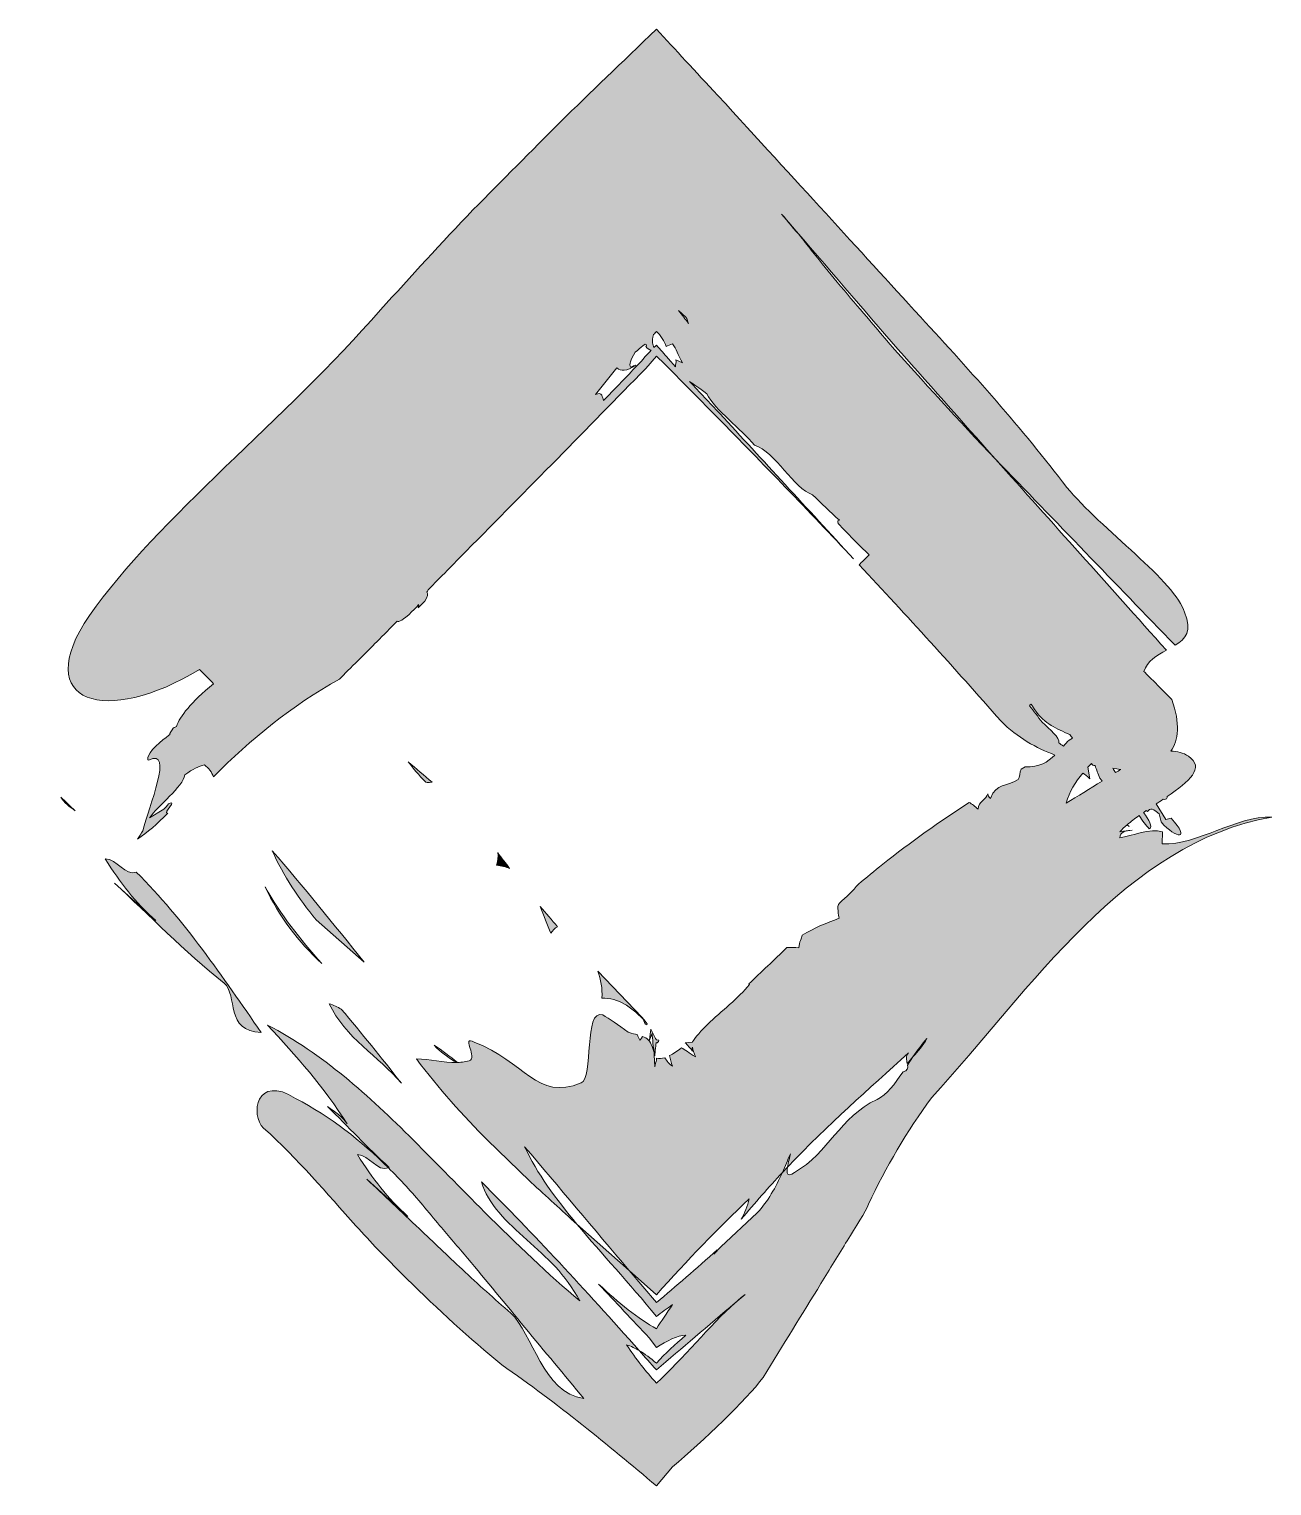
# Model space of a CAD drawing. Header units: inches. Extents: x 50 to 1028, y -930 to -150.
# Drawn here: x 49.6 to 188.7, y -340.2 to -177.2 of the extents above; entities that cross this region are included whole.
import ezdxf

# ---------------------------------------------------------------- set-up
doc = ezdxf.new("R2010")
doc.units = ezdxf.units.IN
doc.header["$MEASUREMENT"] = 0
doc.layers.add('Layer 1', color=7, linetype='Continuous')

# ---------------------------------------------------------------- blocks, each defined once
blk = doc.blocks.new('block 5')
at = {"layer": 'Layer 1', "true_color": 0xfccf0c}
h = blk.add_hatch(color=40, dxfattribs=at)
h.dxf.hatch_style = 2
edge = h.paths.add_edge_path()
edge.add_spline(control_points=[(109.04, -187.56), (105.78, -190.85), (102.58, -194.07), (99.27, -197.4), (95.75, -201.07), (92.34, -204.83), (88.92, -208.59), (78.24, -220.87), (64.12, -231.79), (56.32, -242.78), (49.57, -252.73), (58.29, -255.19), (68.64, -248.83), (69.04, -249.23), (69.84, -250.03), (70.23, -250.43), (67.66, -252.55), (66.46, -254.07), (66.08, -255.21), (65.97, -255.25), (65.85, -255.3), (65.7, -255.4), (65.57, -255.63), (65.26, -256.05), (65.31, -256.11), (65.13, -256.29), (63.21, -257.68), (62.93, -258.49), (62.81, -258.81), (62.82, -258.96), (62.96, -258.99), (65.83, -257.54), (62.97, -264.21), (62.29, -266.88), (62.08, -267.22), (61.91, -267.51), (61.72, -267.84), (62.8, -267.06), (63.91, -266.14), (65.1, -264.92), (64.46, -265.02), (66.35, -263.24), (65.16, -263.89), (65.04, -264.04), (64.79, -264.35), (64.67, -264.49), (64.67, -264.49), (63.06, -265.46), (63.06, -265.46), (63.94, -264.15), (66.83, -261.9), (67.01, -260.64), (67.92, -259.93), (68.57, -259.69), (69.2, -259.5), (69.66, -259.89), (70.04, -260.32), (70.21, -260.84), (74.38, -256.67), (78.95, -252.89), (84.33, -249.91), (85.37, -248.87), (87.46, -246.78), (88.5, -245.74), (89.27, -244.96), (90.02, -244.2), (90.79, -243.42), (90.99, -243.54), (91.39, -243.4), (92.44, -242.35), (92.7, -242.13), (92.96, -241.86), (93.19, -241.58), (93.2, -241.69), (93.19, -241.8), (93.14, -241.94), (93.14, -241.94), (93.88, -241.2), (93.88, -241.2), (94.15, -240.7), (94.3, -240.28), (94.12, -240.2), (94.17, -240.1), (94.21, -240.01), (94.25, -239.92), (95.66, -238.49), (97.08, -237.05), (98.49, -235.62), (98.49, -235.62), (98.5, -235.61), (98.51, -235.61), (98.51, -235.6), (98.52, -235.6), (98.52, -235.59), (101.93, -232.13), (105.33, -228.69), (108.72, -225.26), (112.03, -221.87), (115.33, -218.5), (118.62, -215.14), (118.62, -215.14), (119.81, -213.78), (119.81, -213.78), (119.81, -213.78), (120.72, -214.64), (120.72, -214.64), (120.72, -214.64), (126.61, -220.59), (126.61, -220.59), (131.74, -225.8), (136.84, -231.08), (141.9, -236.47), (136.65, -230.76), (131.68, -225.37), (126.91, -220.19), (125.77, -218.98), (124.65, -217.79), (123.53, -216.61), (124.1, -216.96), (124.47, -217.25), (125.45, -217.99), (126.42, -219.83), (129.27, -221.91), (130.81, -223.72), (133.13, -224.49), (135.18, -228.61), (137.3, -229.28), (138.29, -230.24), (139.29, -231.19), (140.3, -232.14), (140.15, -232.12), (140.08, -232.21), (140.18, -232.48), (141.25, -233.68), (142.42, -234.85), (143.62, -236.01), (143.24, -236.39), (142.79, -236.84), (142.51, -237.12), (147.84, -242.81), (153.14, -248.62), (158.4, -254.63), (160.24, -256.47), (162.35, -257.63), (164.44, -258.41), (163.64, -259.2), (162.71, -259.8), (161.1, -259.72), (161.1, -259.72), (160.64, -260), (160.64, -260), (160.48, -260.34), (160.56, -260.89), (160.32, -261.16), (158.94, -262.02), (157.93, -261.48), (157.21, -263.26), (157.03, -263.11), (156.95, -262.93), (156.92, -262.76), (156.76, -263.36), (155.85, -263.63), (155.83, -264.46), (155.49, -264.17), (155.15, -263.88), (154.82, -263.71), (151.52, -265.88), (148.29, -268.17), (145.15, -270.63), (144.22, -271.39), (143.32, -272.13), (142.44, -272.85), (141.79, -273.6), (141.1, -274.33), (140.3, -274.99), (139.95, -275.38), (140.26, -276.34), (140.26, -276.68), (138.88, -277.21), (137.51, -277.73), (136.13, -278.59), (136.13, -278.93), (135.78, -279.31), (135.76, -279.99), (135.3, -279.94), (134.85, -279.93), (134.43, -279.97), (132.98, -281.35), (131.56, -282.7), (130.15, -284.04), (130.15, -284.04), (130.23, -284.11), (130.23, -284.11), (129, -285.62), (127.1, -287.06), (125.54, -288.57), (124.95, -289.14), (124.05, -290.1), (123.86, -290.53), (123.86, -290.53), (123.86, -290.54), (123.85, -290.54), (123.85, -290.54), (123.85, -290.54), (123.85, -290.54), (123.85, -290.54), (123.05, -290.61), (123.05, -290.61), (123.28, -290.88), (123.58, -291.22), (123.87, -291.56), (123.76, -291.3), (123.8, -291.2), (123.86, -291.12), (123.91, -291.42), (124, -291.77), (124.18, -292.21), (123.49, -291.73), (122.99, -291.39), (122.62, -291.2), (122.17, -291.54), (121.72, -291.84), (121.29, -292.06), (121.35, -292.44), (121.5, -292.88), (121.6, -293.23), (121.29, -293.03), (120.98, -292.65), (120.74, -292.29), (120.41, -292.4), (120.11, -292.43), (119.84, -292.36), (119.84, -292.36), (119.81, -292.56), (119.81, -292.56), (119.76, -292.76), (119.7, -293.01), (119.63, -293.32), (119.6, -292.65), (119.57, -292.13), (119.55, -291.71), (119.55, -291.71), (119.32, -291.02), (119.32, -291.02), (119.13, -290.41), (118.79, -290.11), (118.27, -289.9), (118.1, -290.18), (117.95, -290.42), (117.97, -290.31), (117.85, -290.14), (117.74, -289.96), (117.69, -289.72), (117.37, -289.61), (117.14, -289.64), (116.64, -289.43), (115.53, -288.61), (114.55, -287.94), (113.8, -287.5), (111.64, -286.73), (112.8, -294.62), (111.38, -295.11), (106.42, -297.18), (105.05, -292.68), (99.41, -290.55), (97.97, -289.83), (99.6, -291.91), (99.01, -292.57), (98.53, -292.73), (98.04, -292.8), (97.54, -292.82), (96.69, -292.15), (95.82, -291.5), (94.92, -290.87), (94.92, -290.87), (95.23, -291.22), (95.23, -291.22), (95.94, -291.84), (96.66, -292.41), (97.45, -292.82), (95.97, -292.86), (94.43, -292.46), (92.94, -292.42), (95.4, -295.71), (98.13, -298.74), (101, -301.63), (102.6, -303.17), (104.19, -304.7), (105.8, -306.26), (107.5, -307.81), (109.2, -309.37), (110.92, -310.94), (108.58, -308.13), (106.42, -305.21), (105.06, -302.25), (108.84, -306.72), (112.8, -311.41), (116.76, -316.11), (116.76, -316.11), (119.81, -318.82), (119.81, -318.82), (123.32, -314.95), (126.68, -311.38), (130.19, -308.09), (130.02, -308.91), (129.72, -309.67), (129.32, -310.38), (130.85, -308.52), (132.38, -306.8), (133.93, -305.14), (134.21, -304.47), (134.51, -303.76), (134.81, -303.04), (134.78, -303.37), (134.58, -304.01), (134.48, -304.56), (139.13, -299.66), (143.54, -295.87), (148.04, -291.76), (147.71, -292.12), (147.83, -292.56), (147.9, -292.95), (148.12, -292.69), (148.33, -292.45), (148.53, -292.21), (149.03, -291.48), (149.55, -290.76), (150.11, -290.14), (149.71, -290.94), (149.11, -291.56), (148.53, -292.21), (148.53, -292.21), (147.93, -293.11), (147.93, -293.11), (147.99, -293.46), (147.95, -293.75), (147.43, -293.86), (146.51, -295.23), (145.6, -296.45), (144.52, -296.96), (140.29, -298.97), (139.17, -302.87), (135.26, -305.15), (134.42, -305.71), (134.37, -305.21), (134.48, -304.56), (134.48, -304.56), (133.93, -305.14), (133.93, -305.14), (133.2, -306.76), (132.27, -308.4), (131.1, -309.67), (131.1, -309.67), (127.02, -313.44), (127.02, -313.44), (127.02, -313.44), (126.26, -314.27), (126.26, -314.27), (126.26, -314.27), (126.63, -313.79), (126.63, -313.79), (124.28, -315.9), (121.99, -317.87), (119.81, -319.69), (119.81, -319.69), (116.76, -316.11), (116.76, -316.11), (116.76, -316.11), (110.92, -310.94), (110.92, -310.94), (113.73, -314.3), (116.75, -317.47), (119.81, -321.25), (120.39, -320.82), (120.98, -320.39), (121.61, -319.93), (120.97, -320.88), (120.37, -321.78), (119.81, -322.63), (117.81, -321.49), (115.57, -319.75), (113.34, -317.63), (115.24, -319.65), (117.12, -321.64), (119, -323.64), (119, -323.64), (119.81, -324.74), (119.81, -324.74), (120.99, -323.99), (122.15, -323.35), (123.1, -323.36), (121.88, -324.37), (120.81, -325.36), (119.81, -326.49), (119.15, -325.91), (118.53, -325.45), (117.9, -325.08), (118.53, -325.79), (119.15, -326.5), (119.81, -327.23), (122.65, -324.81), (125.61, -322.3), (128.64, -319.71), (129, -319.41), (129.36, -319.11), (129.75, -318.78), (129.75, -318.78), (128.64, -319.71), (128.64, -319.71), (125.74, -322.3), (122.8, -326.01), (119.81, -328.7), (118.66, -327.43), (117.53, -326.03), (116.48, -324.42), (116.97, -324.59), (117.43, -324.81), (117.9, -325.08), (111.74, -318.15), (106.08, -312.03), (100.22, -306.2), (100.92, -308.66), (103.12, -310.73), (105.29, -312.67), (107.5, -314.65), (109.65, -316.5), (111.23, -319.52), (107.74, -316.57), (104.13, -313.11), (100.56, -309.57), (97.92, -306.9), (95.25, -304.2), (92.58, -301.5), (87.61, -296.54), (82.43, -291.83), (76.27, -288.63), (79.44, -292.1), (82.6, -295.57), (85.19, -299.71), (84.7, -298.93), (83.81, -298.35), (82.98, -297.76), (85.32, -300.03), (87.38, -302.29), (89.89, -304.57), (89.89, -304.57), (89.8, -304.61), (89.8, -304.61), (91.15, -305.94), (92.43, -307.35), (93.66, -308.8), (94.27, -309.54), (94.89, -310.3), (95.54, -311.08), (96.56, -312.27), (97.6, -313.49), (98.67, -314.73), (102.83, -319.76), (107.31, -325.17), (111.67, -330.44), (107.13, -329.86), (105.93, -323.15), (103.51, -320.87), (101.68, -319.3), (99.86, -317.65), (98.05, -315.97), (96.42, -314.43), (94.83, -312.93), (93.27, -311.44), (91.24, -309.53), (89.28, -307.67), (87.38, -305.87), (87.38, -305.87), (91.98, -310.06), (91.98, -310.06), (89.68, -307.96), (88.05, -305.89), (86.33, -303.13), (87.65, -303.16), (88.59, -305.12), (89.8, -304.61), (86.74, -301.58), (83.35, -298.91), (79.41, -296.85), (74.99, -294.03), (74.29, -298.76), (75.83, -300.16), (79.69, -303.66), (82.9, -307.48), (86.17, -311.12), (87, -312.02), (87.83, -312.92), (88.64, -313.81), (88.64, -313.81), (91.87, -317.05), (91.87, -317.05), (95.34, -320.44), (98.89, -323.72), (102.49, -326.68), (108.79, -331.01), (114.37, -335.63), (119.81, -340.21), (119.81, -340.21), (121.63, -338.1), (121.63, -338.1), (125.02, -335.15), (129.93, -330.62), (131.75, -328.07), (133.96, -324.49), (136.14, -320.97), (138.23, -317.58), (139.24, -315.94), (140.22, -314.34), (141.18, -312.77), (142.09, -311.27), (143.27, -309.52), (143.56, -308.69), (145.52, -304.55), (147.83, -300.54), (150.63, -296.79), (161.79, -284.5), (172.37, -268.25), (188.73, -265.35), (184.66, -265.23), (180.51, -268.49), (176.44, -268.37), (176.44, -268.37), (176.47, -267.02), (176.47, -267.02), (175.12, -266.53), (173.07, -267.49), (171.7, -267.67), (171.72, -267), (172.4, -266.91), (173.08, -266.81), (172.4, -266.91), (172.4, -266.91), (171.72, -267), (171.95, -266.74), (172.22, -266.49), (172.52, -266.23), (172.59, -266.28), (172.67, -266.34), (172.75, -266.42), (172.75, -266.42), (172.54, -266.21), (172.54, -266.21), (172.94, -265.87), (173.39, -265.53), (173.86, -265.19), (174.25, -265.72), (174.63, -266.35), (175.01, -266.66), (175.44, -266.43), (174.98, -265.69), (174.34, -264.85), (174.45, -264.78), (174.56, -264.7), (174.67, -264.62), (174.67, -264.62), (174.79, -264.73), (174.79, -264.73), (174.98, -264.57), (175.16, -264.1), (176.11, -265.01), (176.11, -265.01), (176.32, -265.9), (176.32, -265.9), (178.04, -267.86), (179.74, -267.94), (177.44, -265.49), (177.44, -265.49), (176.87, -265.64), (176.87, -265.64), (176.87, -265.64), (175.78, -263.88), (175.78, -263.88), (176.04, -263.71), (176.3, -263.53), (176.56, -263.36), (176.67, -263.39), (176.77, -263.39), (176.83, -263.34), (176.98, -263.32), (177.03, -263.22), (177.01, -263.06), (179.46, -261.38), (181.29, -259.82), (179.39, -258.55), (178.8, -258.15), (178.13, -257.98), (177.41, -257.98), (178.28, -256.76), (178.48, -254.9), (177.53, -252.19), (176.48, -251.15), (174.4, -249.06), (174.4, -249.06), (174.77, -247.86), (175.86, -247.25), (176.92, -246.68), (170.32, -239.31), (164.13, -232.39), (157.79, -225.31), (153.68, -220.97), (149.64, -216.62), (145.76, -212.19), (143.98, -210.1), (142.11, -207.91), (140.06, -205.5), (139.18, -204.42), (138.27, -203.29), (137.31, -202.11), (136.87, -201.55), (136.43, -200.98), (135.97, -200.4), (135.27, -199.57), (134.56, -198.73), (133.83, -197.87), (138.23, -202.99), (142.25, -207.66), (146.09, -212.12), (150.13, -216.68), (153.98, -221.01), (157.79, -225.31), (164.55, -232.31), (171.12, -239.11), (177.9, -246.13), (179.08, -245.42), (179.87, -244.51), (178.95, -242.43), (178.06, -239.15), (169.55, -233.04), (165.77, -228.46), (160.83, -221.92), (155.13, -215.62), (149.38, -209.37), (142.29, -201.62), (135.74, -194.48), (126.69, -184.58), (124.16, -181.87), (121.91, -179.44), (119.81, -177.17), (115.9, -180.94), (112.44, -184.28), (109.04, -187.56)], knot_values=[0, 0, 0, 0, 1, 1, 1, 2, 2, 2, 3, 3, 3, 4, 4, 4, 5, 5, 5, 6, 6, 6, 7, 7, 7, 8, 8, 8, 9, 9, 9, 10, 10, 10, 11, 11, 11, 12, 12, 12, 13, 13, 13, 14, 14, 14, 15, 15, 15, 16, 16, 16, 17, 17, 17, 18, 18, 18, 19, 19, 19, 20, 20, 20, 21, 21, 21, 22, 22, 22, 23, 23, 23, 24, 24, 24, 25, 25, 25, 26, 26, 26, 27, 27, 27, 28, 28, 28, 29, 29, 29, 30, 30, 30, 31, 31, 31, 32, 32, 32, 33, 33, 33, 34, 34, 34, 35, 35, 35, 36, 36, 36, 37, 37, 37, 38, 38, 38, 39, 39, 39, 40, 40, 40, 41, 41, 41, 42, 42, 42, 43, 43, 43, 44, 44, 44, 45, 45, 45, 46, 46, 46, 47, 47, 47, 48, 48, 48, 49, 49, 49, 50, 50, 50, 51, 51, 51, 52, 52, 52, 53, 53, 53, 54, 54, 54, 55, 55, 55, 56, 56, 56, 57, 57, 57, 58, 58, 58, 59, 59, 59, 60, 60, 60, 61, 61, 61, 62, 62, 62, 63, 63, 63, 64, 64, 64, 65, 65, 65, 66, 66, 66, 67, 67, 67, 68, 68, 68, 69, 69, 69, 70, 70, 70, 71, 71, 71, 72, 72, 72, 73, 73, 73, 74, 74, 74, 75, 75, 75, 76, 76, 76, 77, 77, 77, 78, 78, 78, 79, 79, 79, 80, 80, 80, 81, 81, 81, 82, 82, 82, 83, 83, 83, 84, 84, 84, 85, 85, 85, 86, 86, 86, 87, 87, 87, 88, 88, 88, 89, 89, 89, 90, 90, 90, 91, 91, 91, 92, 92, 92, 93, 93, 93, 94, 94, 94, 95, 95, 95, 96, 96, 96, 97, 97, 97, 98, 98, 98, 99, 99, 99, 100, 100, 100, 101, 101, 101, 102, 102, 102, 103, 103, 103, 104, 104, 104, 105, 105, 105, 106, 106, 106, 107, 107, 107, 108, 108, 108, 109, 109, 109, 110, 110, 110, 111, 111, 111, 112, 112, 112, 113, 113, 113, 114, 114, 114, 115, 115, 115, 116, 116, 116, 117, 117, 117, 118, 118, 118, 119, 119, 119, 120, 120, 120, 121, 121, 121, 122, 122, 122, 123, 123, 123, 124, 124, 124, 125, 125, 125, 126, 126, 126, 127, 127, 127, 128, 128, 128, 129, 129, 129, 130, 130, 130, 131, 131, 131, 132, 132, 132, 133, 133, 133, 134, 134, 134, 135, 135, 135, 136, 136, 136, 137, 137, 137, 138, 138, 138, 139, 139, 139, 140, 140, 140, 141, 141, 141, 142, 142, 142, 143, 143, 143, 144, 144, 144, 145, 145, 145, 146, 146, 146, 147, 147, 147, 148, 148, 148, 149, 149, 149, 150, 150, 150, 151, 151, 151, 152, 152, 152, 153, 153, 153, 154, 154, 154, 155, 155, 155, 156, 156, 156, 157, 157, 157, 158, 158, 158, 159, 159, 159, 160, 160, 160, 161, 161, 161, 162, 162, 162, 163, 163, 163, 164, 164, 164, 165, 165, 165, 166, 166, 166, 167, 167, 167, 168, 168, 168, 169, 169, 169, 170, 170, 170, 171, 171, 171, 172, 172, 172, 173, 173, 173, 174, 174, 174, 175, 175, 175, 176, 176, 176, 177, 177, 177, 178, 178, 178, 179, 179, 179, 180, 180, 180, 181, 181, 181, 182, 182, 182, 183, 183, 183, 184, 184, 184, 185, 185, 185, 186, 186, 186, 187, 187, 187, 188, 188, 188, 189, 189, 189, 190, 190, 190, 191, 191, 191, 192, 192, 192, 193, 193, 193, 194, 194, 194, 195, 195, 195, 196, 196, 196, 197, 197, 197, 198, 198, 198, 199, 199, 199, 200, 200, 200, 201, 201, 201, 202, 202, 202, 203, 203, 203, 204, 204, 204, 205, 205, 205, 206, 206, 206, 207, 207, 207, 208, 208, 208, 209, 209, 209, 210, 210, 210, 211, 211, 211, 212, 212, 212, 213, 213, 213, 214, 214, 214, 215, 215, 215, 215], degree=3, periodic=1)
edge = h.paths.add_edge_path()
edge.add_spline(control_points=[(171.83, -260.03), (171.63, -260.14), (171.43, -260.26), (171.23, -260.38), (171.12, -260.22), (171.01, -260.06), (170.91, -259.89), (171.2, -259.94), (171.51, -259.99), (171.79, -260.03), (171.8, -260.03), (171.82, -260.03), (171.83, -260.03)], knot_values=[0, 0, 0, 0, 1, 1, 1, 2, 2, 2, 3, 3, 3, 4, 4, 4, 4], degree=3, periodic=1)
edge = h.paths.add_edge_path()
edge.add_spline(control_points=[(168.67, -259.55), (168.76, -259.57), (168.85, -259.58), (168.94, -259.59), (169.1, -260.05), (169.24, -260.49), (169.46, -260.99), (169.55, -261.11), (169.63, -261.22), (169.72, -261.32), (168.36, -262.18), (167, -263.06), (165.69, -263.79), (166.07, -262.5), (166.74, -261.41), (167.56, -260.43), (167.8, -260.57), (168.05, -260.77), (168.33, -261.08), (168.33, -261.08), (168.14, -259.77), (168.14, -259.77), (168.27, -259.63), (168.4, -259.5), (168.54, -259.36), (168.58, -259.43), (168.63, -259.49), (168.67, -259.55)], knot_values=[0, 0, 0, 0, 1, 1, 1, 2, 2, 2, 3, 3, 3, 4, 4, 4, 5, 5, 5, 6, 6, 6, 7, 7, 7, 8, 8, 8, 9, 9, 9, 9], degree=3, periodic=1)
edge = h.paths.add_edge_path()
edge.add_spline(control_points=[(162.18, -253.35), (163.31, -254.98), (164.63, -255.43), (166.09, -256.13), (166.19, -256.26), (166.29, -256.39), (166.4, -256.52), (166.4, -256.52), (166.03, -256.74), (166.03, -256.74), (165.8, -256.96), (165.58, -257.19), (165.38, -257.42), (165.19, -257.28), (165.02, -257.16), (164.88, -257.05), (164.96, -256.47), (163.93, -255.57), (163, -254.73), (162.54, -254.12), (162.07, -253.5), (161.59, -252.89), (161.63, -252.82), (161.68, -252.76), (161.79, -252.72), (161.79, -252.72), (162.18, -253.35), (162.18, -253.35)], knot_values=[0, 0, 0, 0, 1, 1, 1, 2, 2, 2, 3, 3, 3, 4, 4, 4, 5, 5, 5, 6, 6, 6, 7, 7, 7, 8, 8, 8, 9, 9, 9, 9], degree=3, periodic=1)
edge = h.paths.add_edge_path()
edge.add_spline(control_points=[(118.57, -213.81), (118.57, -213.81), (118.28, -214.15), (118.28, -214.15), (118.28, -214.15), (118.14, -214.32), (118.14, -214.32), (118.14, -214.32), (117.4, -215.09), (117.4, -215.09), (116.25, -216.29), (115.08, -217.5), (113.9, -218.74), (113.76, -218.36), (113.77, -217.71), (113, -218.05), (113.78, -217.04), (114.57, -216.06), (115.38, -215.09), (115.81, -215.48), (116.46, -215.48), (117.49, -214.77), (117.36, -214.8), (117.19, -214.87), (116.95, -215.02), (116.74, -214.65), (116.85, -214.27), (117.44, -213.32), (118.09, -212.89), (118.61, -212.09), (118.71, -212.6), (118.71, -212.6), (118.64, -212.7), (118.64, -212.7), (118.76, -212.86), (119.02, -213.08), (119.23, -213.1), (119.01, -213.34), (118.79, -213.57), (118.57, -213.81)], knot_values=[0, 0, 0, 0, 1, 1, 1, 2, 2, 2, 3, 3, 3, 4, 4, 4, 5, 5, 5, 6, 6, 6, 7, 7, 7, 8, 8, 8, 9, 9, 9, 10, 10, 10, 11, 11, 11, 12, 12, 12, 13, 13, 13, 13], degree=3, periodic=1)
edge = h.paths.add_edge_path()
edge.add_spline(control_points=[(120.89, -212.69), (121.1, -212.56), (121.35, -212.47), (121.63, -212.4), (122.04, -212.96), (122.17, -213.6), (122.75, -214.5), (122.75, -214.5), (121.99, -214.17), (121.99, -214.17), (122.1, -214.49), (121.93, -214.66), (121.96, -214.97), (121.96, -214.97), (121.41, -214.38), (121.41, -214.38), (121.41, -214.38), (121.12, -214.02), (121.12, -214.02), (120.72, -213.52), (120.27, -213.01), (119.81, -212.53), (119.71, -212.62), (119.62, -212.72), (119.52, -212.81), (119.49, -212.47), (119.21, -212.18), (119.5, -211.36), (119.62, -211.22), (119.71, -211.11), (119.81, -210.99), (120.26, -211.41), (120.73, -212.11), (120.89, -212.69)], knot_values=[0, 0, 0, 0, 1, 1, 1, 2, 2, 2, 3, 3, 3, 4, 4, 4, 5, 5, 5, 6, 6, 6, 7, 7, 7, 8, 8, 8, 9, 9, 9, 10, 10, 10, 11, 11, 11, 11], degree=3, periodic=1)
edge = h.paths.add_edge_path()
edge.add_spline(control_points=[(123.23, -209.54), (123.26, -209.69), (123.31, -209.87), (123.41, -210.1), (123.06, -209.65), (122.68, -209.16), (122.3, -208.65), (122.58, -208.92), (122.89, -209.22), (123.23, -209.54)], knot_values=[0, 0, 0, 0, 1, 1, 1, 2, 2, 2, 3, 3, 3, 3], degree=3, periodic=1)
h = blk.add_hatch(color=40, dxfattribs=at)
h.dxf.hatch_style = 2
edge = h.paths.add_edge_path()
edge.add_spline(control_points=[(93.91, -261.39), (93.93, -261.54), (94.28, -261.49), (94.69, -261.46), (93.81, -260.71), (92.91, -259.94), (92.01, -259.17), (92.57, -259.93), (93.22, -260.66), (93.91, -261.39)], knot_values=[0, 0, 0, 0, 1, 1, 1, 2, 2, 2, 3, 3, 3, 3], degree=3, periodic=1)
h = blk.add_hatch(color=40, dxfattribs=at)
h.dxf.hatch_style = 2
edge = h.paths.add_edge_path()
edge.add_spline(control_points=[(54.73, -264.66), (54.2, -264.15), (53.67, -263.65), (53.11, -263.12), (53.48, -263.72), (54.09, -264.19), (54.73, -264.66)], knot_values=[0, 0, 0, 0, 1, 1, 1, 2, 2, 2, 2], degree=3, periodic=1)
h = blk.add_hatch(color=40, dxfattribs=at)
h.dxf.hatch_style = 2
edge = h.paths.add_edge_path()
edge.add_spline(control_points=[(58.09, -270.03), (59.81, -272.78), (61.44, -274.86), (63.74, -276.95), (63.74, -276.95), (59.14, -272.77), (59.14, -272.77), (62.98, -276.26), (66.91, -280.43), (71.42, -283.93), (72.96, -285.32), (71.49, -289.36), (75.55, -289.46), (71.27, -283.29), (66.95, -276.85), (61.56, -271.51), (60.35, -272.01), (59.4, -270.06), (58.09, -270.03)], knot_values=[0, 0, 0, 0, 1, 1, 1, 2, 2, 2, 3, 3, 3, 4, 4, 4, 5, 5, 5, 6, 6, 6, 6], degree=3, periodic=1)
h = blk.add_hatch(color=40, dxfattribs=at)
h.dxf.hatch_style = 2
edge = h.paths.add_edge_path()
edge.add_spline(control_points=[(81.71, -276.86), (81.71, -276.86), (87.1, -281.59), (87.1, -281.59), (83.66, -277.38), (80.3, -273.17), (76.8, -269.12), (78.03, -271.96), (79.78, -274.46), (81.71, -276.86)], knot_values=[0, 0, 0, 0, 1, 1, 1, 2, 2, 2, 3, 3, 3, 3], degree=3, periodic=1)
h = blk.add_hatch(color=40, dxfattribs=at)
h.dxf.hatch_style = 2
edge = h.paths.add_edge_path()
edge.add_spline(control_points=[(103.38, -271.11), (102.95, -270.53), (102.5, -269.95), (102.05, -269.34), (102.11, -269.79), (102.07, -270.25), (101.92, -270.74), (102.47, -270.81), (102.95, -270.93), (103.38, -271.11)], knot_values=[0, 0, 0, 0, 1, 1, 1, 2, 2, 2, 3, 3, 3, 3], degree=3, periodic=1)
h = blk.add_hatch(color=40, dxfattribs=at)
h.dxf.hatch_style = 2
edge = h.paths.add_edge_path()
edge.add_spline(control_points=[(82.33, -281.76), (79.93, -279.05), (77.72, -276.25), (76.01, -273.18), (77.52, -276.44), (79.73, -279.33), (82.33, -281.76)], knot_values=[0, 0, 0, 0, 1, 1, 1, 2, 2, 2, 2], degree=3, periodic=1)
h = blk.add_hatch(color=40, dxfattribs=at)
h.dxf.hatch_style = 2
edge = h.paths.add_edge_path()
edge.add_spline(control_points=[(108.75, -277.63), (108.11, -276.88), (107.46, -276.13), (106.8, -275.36), (107.2, -276.36), (107.56, -277.41), (108, -278.36), (108.21, -278.12), (108.4, -277.72), (108.75, -277.63)], knot_values=[0, 0, 0, 0, 1, 1, 1, 2, 2, 2, 3, 3, 3, 3], degree=3, periodic=1)
h = blk.add_hatch(color=40, dxfattribs=at)
h.dxf.hatch_style = 2
edge = h.paths.add_edge_path()
edge.add_spline(control_points=[(118.74, -288.6), (118.74, -288.6), (118.79, -288.51), (118.79, -288.51), (118.56, -288.22), (118.62, -288.24), (118.18, -287.75), (118.18, -287.75), (113.25, -282.59), (113.25, -282.59), (113.6, -283.52), (113.78, -284.52), (113.71, -285.63), (114.62, -285.57), (115.48, -285.84), (116.3, -286.33), (116.71, -286.57), (117.11, -286.87), (117.5, -287.2), (117.5, -287.2), (118.34, -287.98), (118.34, -287.98), (118.47, -288.15), (118.48, -288.63), (118.74, -288.6)], knot_values=[0, 0, 0, 0, 1, 1, 1, 2, 2, 2, 3, 3, 3, 4, 4, 4, 5, 5, 5, 6, 6, 6, 7, 7, 7, 8, 8, 8, 8], degree=3, periodic=1)
h = blk.add_hatch(color=40, dxfattribs=at)
h.dxf.hatch_style = 2
edge = h.paths.add_edge_path()
edge.add_spline(control_points=[(91.25, -295.14), (89.01, -292.3), (86.78, -289.53), (84.53, -286.85), (84.1, -286.62), (83.66, -286.41), (83.18, -286.25), (84.93, -290.03), (88.72, -292.15), (91.25, -295.14)], knot_values=[0, 0, 0, 0, 1, 1, 1, 2, 2, 2, 3, 3, 3, 3], degree=3, periodic=1)
h = blk.add_hatch(color=40, dxfattribs=at)
h.dxf.hatch_style = 2
edge = h.paths.add_edge_path()
edge.add_spline(control_points=[(120.1, -290.33), (120.1, -290.33), (119.81, -290.29), (119.81, -290.29), (119.59, -289.88), (119.39, -289.49), (119.19, -289.11), (119.14, -289.46), (119.09, -289.85), (119.04, -290.31), (119.21, -289.86), (119.23, -289.79), (119.32, -289.57), (119.38, -290.15), (119.45, -291.07), (119.62, -292.07), (119.67, -291.8), (119.75, -290.59), (119.79, -290.6), (119.79, -290.6), (119.81, -290.63), (119.81, -290.63), (119.91, -290.65), (120.01, -290.52), (120.1, -290.33)], knot_values=[0, 0, 0, 0, 1, 1, 1, 2, 2, 2, 3, 3, 3, 4, 4, 4, 5, 5, 5, 6, 6, 6, 7, 7, 7, 8, 8, 8, 8], degree=3, periodic=1)
at = {"layer": 'Layer 1', "lineweight": 0}
for points, knots in [([(109.04, -187.56), (105.78, -190.85), (102.58, -194.07), (99.27, -197.4), (95.75, -201.07), (92.34, -204.83), (88.92, -208.59), (78.24, -220.87), (64.12, -231.79), (56.32, -242.78), (49.57, -252.73), (58.29, -255.19), (68.64, -248.83), (69.04, -249.23), (69.84, -250.03), (70.23, -250.43), (67.66, -252.55), (66.46, -254.07), (66.08, -255.21), (65.97, -255.25), (65.85, -255.3), (65.7, -255.4), (65.57, -255.63), (65.26, -256.05), (65.31, -256.11), (65.13, -256.29), (63.21, -257.68), (62.93, -258.49), (62.81, -258.81), (62.82, -258.96), (62.96, -258.99), (65.83, -257.54), (62.97, -264.21), (62.29, -266.88), (62.08, -267.22), (61.91, -267.51), (61.72, -267.84), (62.8, -267.06), (63.91, -266.14), (65.1, -264.92), (64.46, -265.02), (66.35, -263.24), (65.16, -263.89), (65.04, -264.04), (64.79, -264.35), (64.67, -264.49), (64.67, -264.49), (63.06, -265.46), (63.06, -265.46), (63.94, -264.15), (66.83, -261.9), (67.01, -260.64), (67.92, -259.93), (68.57, -259.69), (69.2, -259.5), (69.66, -259.89), (70.04, -260.32), (70.21, -260.84), (74.38, -256.67), (78.95, -252.89), (84.33, -249.91), (85.37, -248.87), (87.46, -246.78), (88.5, -245.74), (89.27, -244.96), (90.02, -244.2), (90.79, -243.42), (90.99, -243.54), (91.39, -243.4), (92.44, -242.35), (92.7, -242.13), (92.96, -241.86), (93.19, -241.58), (93.2, -241.69), (93.19, -241.8), (93.14, -241.94), (93.14, -241.94), (93.88, -241.2), (93.88, -241.2), (94.15, -240.7), (94.3, -240.28), (94.12, -240.2), (94.17, -240.1), (94.21, -240.01), (94.25, -239.92), (95.66, -238.49), (97.08, -237.05), (98.49, -235.62), (98.49, -235.62), (98.5, -235.61), (98.51, -235.61), (98.51, -235.6), (98.52, -235.6), (98.52, -235.59), (101.93, -232.13), (105.33, -228.69), (108.72, -225.26), (112.03, -221.87), (115.33, -218.5), (118.62, -215.14), (118.62, -215.14), (119.81, -213.78), (119.81, -213.78), (119.81, -213.78), (120.72, -214.64), (120.72, -214.64), (120.72, -214.64), (126.61, -220.59), (126.61, -220.59), (131.74, -225.8), (136.84, -231.08), (141.9, -236.47), (136.65, -230.76), (131.68, -225.37), (126.91, -220.19), (125.77, -218.98), (124.65, -217.79), (123.53, -216.61), (124.1, -216.96), (124.47, -217.25), (125.45, -217.99), (126.42, -219.83), (129.27, -221.91), (130.81, -223.72), (133.13, -224.49), (135.18, -228.61), (137.3, -229.28), (138.29, -230.24), (139.29, -231.19), (140.3, -232.14), (140.15, -232.12), (140.08, -232.21), (140.18, -232.48), (141.25, -233.68), (142.42, -234.85), (143.62, -236.01), (143.24, -236.39), (142.79, -236.84), (142.51, -237.12), (147.84, -242.81), (153.14, -248.62), (158.4, -254.63), (160.24, -256.47), (162.35, -257.63), (164.44, -258.41), (163.64, -259.2), (162.71, -259.8), (161.1, -259.72), (161.1, -259.72), (160.64, -260), (160.64, -260), (160.48, -260.34), (160.56, -260.89), (160.32, -261.16), (158.94, -262.02), (157.93, -261.48), (157.21, -263.26), (157.03, -263.11), (156.95, -262.93), (156.92, -262.76), (156.76, -263.36), (155.85, -263.63), (155.83, -264.46), (155.49, -264.17), (155.15, -263.88), (154.82, -263.71), (151.52, -265.88), (148.29, -268.17), (145.15, -270.63), (144.22, -271.39), (143.32, -272.13), (142.44, -272.85), (141.79, -273.6), (141.1, -274.33), (140.3, -274.99), (139.95, -275.38), (140.26, -276.34), (140.26, -276.68), (138.88, -277.21), (137.51, -277.73), (136.13, -278.59), (136.13, -278.93), (135.78, -279.31), (135.76, -279.99), (135.3, -279.94), (134.85, -279.93), (134.43, -279.97), (132.98, -281.35), (131.56, -282.7), (130.15, -284.04), (130.15, -284.04), (130.23, -284.11), (130.23, -284.11), (129, -285.62), (127.1, -287.06), (125.54, -288.57), (124.95, -289.14), (124.05, -290.1), (123.86, -290.53), (123.86, -290.53), (123.86, -290.54), (123.85, -290.54), (123.85, -290.54), (123.85, -290.54), (123.85, -290.54), (123.85, -290.54), (123.05, -290.61), (123.05, -290.61), (123.28, -290.88), (123.58, -291.22), (123.87, -291.56), (123.76, -291.3), (123.8, -291.2), (123.86, -291.12), (123.91, -291.42), (124, -291.77), (124.18, -292.21), (123.49, -291.73), (122.99, -291.39), (122.62, -291.2), (122.17, -291.54), (121.72, -291.84), (121.29, -292.06), (121.35, -292.44), (121.5, -292.88), (121.6, -293.23), (121.29, -293.03), (120.98, -292.65), (120.74, -292.29), (120.41, -292.4), (120.11, -292.43), (119.84, -292.36), (119.84, -292.36), (119.81, -292.56), (119.81, -292.56), (119.76, -292.76), (119.7, -293.01), (119.63, -293.32), (119.6, -292.65), (119.57, -292.13), (119.55, -291.71), (119.55, -291.71), (119.32, -291.02), (119.32, -291.02), (119.13, -290.41), (118.79, -290.11), (118.27, -289.9), (118.1, -290.18), (117.95, -290.42), (117.97, -290.31), (117.85, -290.14), (117.74, -289.96), (117.69, -289.72), (117.37, -289.61), (117.14, -289.64), (116.64, -289.43), (115.53, -288.61), (114.55, -287.94), (113.8, -287.5), (111.64, -286.73), (112.8, -294.62), (111.38, -295.11), (106.42, -297.18), (105.05, -292.68), (99.41, -290.55), (97.97, -289.83), (99.6, -291.91), (99.01, -292.57), (98.53, -292.73), (98.04, -292.8), (97.54, -292.82), (96.69, -292.15), (95.82, -291.5), (94.92, -290.87), (94.92, -290.87), (95.23, -291.22), (95.23, -291.22), (95.94, -291.84), (96.66, -292.41), (97.45, -292.82), (95.97, -292.86), (94.43, -292.46), (92.94, -292.42), (95.4, -295.71), (98.13, -298.74), (101, -301.63), (102.6, -303.17), (104.19, -304.7), (105.8, -306.26), (107.5, -307.81), (109.2, -309.37), (110.92, -310.94), (108.58, -308.13), (106.42, -305.21), (105.06, -302.25), (108.84, -306.72), (112.8, -311.41), (116.76, -316.11), (116.76, -316.11), (119.81, -318.82), (119.81, -318.82), (123.32, -314.95), (126.68, -311.38), (130.19, -308.09), (130.02, -308.91), (129.72, -309.67), (129.32, -310.38), (130.85, -308.52), (132.38, -306.8), (133.93, -305.14), (134.21, -304.47), (134.51, -303.76), (134.81, -303.04), (134.78, -303.37), (134.58, -304.01), (134.48, -304.56), (139.13, -299.66), (143.54, -295.87), (148.04, -291.76), (147.71, -292.12), (147.83, -292.56), (147.9, -292.95), (148.12, -292.69), (148.33, -292.45), (148.53, -292.21), (149.03, -291.48), (149.55, -290.76), (150.11, -290.14), (149.71, -290.94), (149.11, -291.56), (148.53, -292.21), (148.53, -292.21), (147.93, -293.11), (147.93, -293.11), (147.99, -293.46), (147.95, -293.75), (147.43, -293.86), (146.51, -295.23), (145.6, -296.45), (144.52, -296.96), (140.29, -298.97), (139.17, -302.87), (135.26, -305.15), (134.42, -305.71), (134.37, -305.21), (134.48, -304.56), (134.48, -304.56), (133.93, -305.14), (133.93, -305.14), (133.2, -306.76), (132.27, -308.4), (131.1, -309.67), (131.1, -309.67), (127.02, -313.44), (127.02, -313.44), (127.02, -313.44), (126.26, -314.27), (126.26, -314.27), (126.26, -314.27), (126.63, -313.79), (126.63, -313.79), (124.28, -315.9), (121.99, -317.87), (119.81, -319.69), (119.81, -319.69), (116.76, -316.11), (116.76, -316.11), (116.76, -316.11), (110.92, -310.94), (110.92, -310.94), (113.73, -314.3), (116.75, -317.47), (119.81, -321.25), (120.39, -320.82), (120.98, -320.39), (121.61, -319.93), (120.97, -320.88), (120.37, -321.78), (119.81, -322.63), (117.81, -321.49), (115.57, -319.75), (113.34, -317.63), (115.24, -319.65), (117.12, -321.64), (119, -323.64), (119, -323.64), (119.81, -324.74), (119.81, -324.74), (120.99, -323.99), (122.15, -323.35), (123.1, -323.36), (121.88, -324.37), (120.81, -325.36), (119.81, -326.49), (119.15, -325.91), (118.53, -325.45), (117.9, -325.08), (118.53, -325.79), (119.15, -326.5), (119.81, -327.23), (122.65, -324.81), (125.61, -322.3), (128.64, -319.71), (129, -319.41), (129.36, -319.11), (129.75, -318.78), (129.75, -318.78), (128.64, -319.71), (128.64, -319.71), (125.74, -322.3), (122.8, -326.01), (119.81, -328.7), (118.66, -327.43), (117.53, -326.03), (116.48, -324.42), (116.97, -324.59), (117.43, -324.81), (117.9, -325.08), (111.74, -318.15), (106.08, -312.03), (100.22, -306.2), (100.92, -308.66), (103.12, -310.73), (105.29, -312.67), (107.5, -314.65), (109.65, -316.5), (111.23, -319.52), (107.74, -316.57), (104.13, -313.11), (100.56, -309.57), (97.92, -306.9), (95.25, -304.2), (92.58, -301.5), (87.61, -296.54), (82.43, -291.83), (76.27, -288.63), (79.44, -292.1), (82.6, -295.57), (85.19, -299.71), (84.7, -298.93), (83.81, -298.35), (82.98, -297.76), (85.32, -300.03), (87.38, -302.29), (89.89, -304.57), (89.89, -304.57), (89.8, -304.61), (89.8, -304.61), (91.15, -305.94), (92.43, -307.35), (93.66, -308.8), (94.27, -309.54), (94.89, -310.3), (95.54, -311.08), (96.56, -312.27), (97.6, -313.49), (98.67, -314.73), (102.83, -319.76), (107.31, -325.17), (111.67, -330.44), (107.13, -329.86), (105.93, -323.15), (103.51, -320.87), (101.68, -319.3), (99.86, -317.65), (98.05, -315.97), (96.42, -314.43), (94.83, -312.93), (93.27, -311.44), (91.24, -309.53), (89.28, -307.67), (87.38, -305.87), (87.38, -305.87), (91.98, -310.06), (91.98, -310.06), (89.68, -307.96), (88.05, -305.89), (86.33, -303.13), (87.65, -303.16), (88.59, -305.12), (89.8, -304.61), (86.74, -301.58), (83.35, -298.91), (79.41, -296.85), (74.99, -294.03), (74.29, -298.76), (75.83, -300.16), (79.69, -303.66), (82.9, -307.48), (86.17, -311.12), (87, -312.02), (87.83, -312.92), (88.64, -313.81), (88.64, -313.81), (91.87, -317.05), (91.87, -317.05), (95.34, -320.44), (98.89, -323.72), (102.49, -326.68), (108.79, -331.01), (114.37, -335.63), (119.81, -340.21), (119.81, -340.21), (121.63, -338.1), (121.63, -338.1), (125.02, -335.15), (129.93, -330.62), (131.75, -328.07), (133.96, -324.49), (136.14, -320.97), (138.23, -317.58), (139.24, -315.94), (140.22, -314.34), (141.18, -312.77), (142.09, -311.27), (143.27, -309.52), (143.56, -308.69), (145.52, -304.55), (147.83, -300.54), (150.63, -296.79), (161.79, -284.5), (172.37, -268.25), (188.73, -265.35), (184.66, -265.23), (180.51, -268.49), (176.44, -268.37), (176.44, -268.37), (176.47, -267.02), (176.47, -267.02), (175.12, -266.53), (173.07, -267.49), (171.7, -267.67), (171.72, -267), (172.4, -266.91), (173.08, -266.81), (172.4, -266.91), (172.4, -266.91), (171.72, -267), (171.95, -266.74), (172.22, -266.49), (172.52, -266.23), (172.59, -266.28), (172.67, -266.34), (172.75, -266.42), (172.75, -266.42), (172.54, -266.21), (172.54, -266.21), (172.94, -265.87), (173.39, -265.53), (173.86, -265.19), (174.25, -265.72), (174.63, -266.35), (175.01, -266.66), (175.44, -266.43), (174.98, -265.69), (174.34, -264.85), (174.45, -264.78), (174.56, -264.7), (174.67, -264.62), (174.67, -264.62), (174.79, -264.73), (174.79, -264.73), (174.98, -264.57), (175.16, -264.1), (176.11, -265.01), (176.11, -265.01), (176.32, -265.9), (176.32, -265.9), (178.04, -267.86), (179.74, -267.94), (177.44, -265.49), (177.44, -265.49), (176.87, -265.64), (176.87, -265.64), (176.87, -265.64), (175.78, -263.88), (175.78, -263.88), (176.04, -263.71), (176.3, -263.53), (176.56, -263.36), (176.67, -263.39), (176.77, -263.39), (176.83, -263.34), (176.98, -263.32), (177.03, -263.22), (177.01, -263.06), (179.46, -261.38), (181.29, -259.82), (179.39, -258.55), (178.8, -258.15), (178.13, -257.98), (177.41, -257.98), (178.28, -256.76), (178.48, -254.9), (177.53, -252.19), (176.48, -251.15), (174.4, -249.06), (174.4, -249.06), (174.77, -247.86), (175.86, -247.25), (176.92, -246.68), (170.32, -239.31), (164.13, -232.39), (157.79, -225.31), (153.68, -220.97), (149.64, -216.62), (145.76, -212.19), (143.98, -210.1), (142.11, -207.91), (140.06, -205.5), (139.18, -204.42), (138.27, -203.29), (137.31, -202.11), (136.87, -201.55), (136.43, -200.98), (135.97, -200.4), (135.27, -199.57), (134.56, -198.73), (133.83, -197.87), (138.23, -202.99), (142.25, -207.66), (146.09, -212.12), (150.13, -216.68), (153.98, -221.01), (157.79, -225.31), (164.55, -232.31), (171.12, -239.11), (177.9, -246.13), (179.08, -245.42), (179.87, -244.51), (178.95, -242.43), (178.06, -239.15), (169.55, -233.04), (165.77, -228.46), (160.83, -221.92), (155.13, -215.62), (149.38, -209.37), (142.29, -201.62), (135.74, -194.48), (126.69, -184.58), (124.16, -181.87), (121.91, -179.44), (119.81, -177.17), (115.9, -180.94), (112.44, -184.28), (109.04, -187.56)], [0, 0, 0, 0, 1, 1, 1, 2, 2, 2, 3, 3, 3, 4, 4, 4, 5, 5, 5, 6, 6, 6, 7, 7, 7, 8, 8, 8, 9, 9, 9, 10, 10, 10, 11, 11, 11, 12, 12, 12, 13, 13, 13, 14, 14, 14, 15, 15, 15, 16, 16, 16, 17, 17, 17, 18, 18, 18, 19, 19, 19, 20, 20, 20, 21, 21, 21, 22, 22, 22, 23, 23, 23, 24, 24, 24, 25, 25, 25, 26, 26, 26, 27, 27, 27, 28, 28, 28, 29, 29, 29, 30, 30, 30, 31, 31, 31, 32, 32, 32, 33, 33, 33, 34, 34, 34, 35, 35, 35, 36, 36, 36, 37, 37, 37, 38, 38, 38, 39, 39, 39, 40, 40, 40, 41, 41, 41, 42, 42, 42, 43, 43, 43, 44, 44, 44, 45, 45, 45, 46, 46, 46, 47, 47, 47, 48, 48, 48, 49, 49, 49, 50, 50, 50, 51, 51, 51, 52, 52, 52, 53, 53, 53, 54, 54, 54, 55, 55, 55, 56, 56, 56, 57, 57, 57, 58, 58, 58, 59, 59, 59, 60, 60, 60, 61, 61, 61, 62, 62, 62, 63, 63, 63, 64, 64, 64, 65, 65, 65, 66, 66, 66, 67, 67, 67, 68, 68, 68, 69, 69, 69, 70, 70, 70, 71, 71, 71, 72, 72, 72, 73, 73, 73, 74, 74, 74, 75, 75, 75, 76, 76, 76, 77, 77, 77, 78, 78, 78, 79, 79, 79, 80, 80, 80, 81, 81, 81, 82, 82, 82, 83, 83, 83, 84, 84, 84, 85, 85, 85, 86, 86, 86, 87, 87, 87, 88, 88, 88, 89, 89, 89, 90, 90, 90, 91, 91, 91, 92, 92, 92, 93, 93, 93, 94, 94, 94, 95, 95, 95, 96, 96, 96, 97, 97, 97, 98, 98, 98, 99, 99, 99, 100, 100, 100, 101, 101, 101, 102, 102, 102, 103, 103, 103, 104, 104, 104, 105, 105, 105, 106, 106, 106, 107, 107, 107, 108, 108, 108, 109, 109, 109, 110, 110, 110, 111, 111, 111, 112, 112, 112, 113, 113, 113, 114, 114, 114, 115, 115, 115, 116, 116, 116, 117, 117, 117, 118, 118, 118, 119, 119, 119, 120, 120, 120, 121, 121, 121, 122, 122, 122, 123, 123, 123, 124, 124, 124, 125, 125, 125, 126, 126, 126, 127, 127, 127, 128, 128, 128, 129, 129, 129, 130, 130, 130, 131, 131, 131, 132, 132, 132, 133, 133, 133, 134, 134, 134, 135, 135, 135, 136, 136, 136, 137, 137, 137, 138, 138, 138, 139, 139, 139, 140, 140, 140, 141, 141, 141, 142, 142, 142, 143, 143, 143, 144, 144, 144, 145, 145, 145, 146, 146, 146, 147, 147, 147, 148, 148, 148, 149, 149, 149, 150, 150, 150, 151, 151, 151, 152, 152, 152, 153, 153, 153, 154, 154, 154, 155, 155, 155, 156, 156, 156, 157, 157, 157, 158, 158, 158, 159, 159, 159, 160, 160, 160, 161, 161, 161, 162, 162, 162, 163, 163, 163, 164, 164, 164, 165, 165, 165, 166, 166, 166, 167, 167, 167, 168, 168, 168, 169, 169, 169, 170, 170, 170, 171, 171, 171, 172, 172, 172, 173, 173, 173, 174, 174, 174, 175, 175, 175, 176, 176, 176, 177, 177, 177, 178, 178, 178, 179, 179, 179, 180, 180, 180, 181, 181, 181, 182, 182, 182, 183, 183, 183, 184, 184, 184, 185, 185, 185, 186, 186, 186, 187, 187, 187, 188, 188, 188, 189, 189, 189, 190, 190, 190, 191, 191, 191, 192, 192, 192, 193, 193, 193, 194, 194, 194, 195, 195, 195, 196, 196, 196, 197, 197, 197, 198, 198, 198, 199, 199, 199, 200, 200, 200, 201, 201, 201, 202, 202, 202, 203, 203, 203, 204, 204, 204, 205, 205, 205, 206, 206, 206, 207, 207, 207, 208, 208, 208, 209, 209, 209, 210, 210, 210, 211, 211, 211, 212, 212, 212, 213, 213, 213, 214, 214, 214, 215, 215, 215, 215]), ([(123.23, -209.54), (123.26, -209.69), (123.31, -209.87), (123.41, -210.1), (123.06, -209.65), (122.68, -209.16), (122.3, -208.65), (122.58, -208.92), (122.89, -209.22), (123.23, -209.54)], [0, 0, 0, 0, 1, 1, 1, 2, 2, 2, 3, 3, 3, 3]), ([(120.89, -212.69), (121.1, -212.56), (121.35, -212.47), (121.63, -212.4), (122.04, -212.96), (122.17, -213.6), (122.75, -214.5), (122.75, -214.5), (121.99, -214.17), (121.99, -214.17), (122.1, -214.49), (121.93, -214.66), (121.96, -214.97), (121.96, -214.97), (121.41, -214.38), (121.41, -214.38), (121.41, -214.38), (121.12, -214.02), (121.12, -214.02), (120.72, -213.52), (120.27, -213.01), (119.81, -212.53), (119.71, -212.62), (119.62, -212.72), (119.52, -212.81), (119.49, -212.47), (119.21, -212.18), (119.5, -211.36), (119.62, -211.22), (119.71, -211.11), (119.81, -210.99), (120.26, -211.41), (120.73, -212.11), (120.89, -212.69)], [0, 0, 0, 0, 1, 1, 1, 2, 2, 2, 3, 3, 3, 4, 4, 4, 5, 5, 5, 6, 6, 6, 7, 7, 7, 8, 8, 8, 9, 9, 9, 10, 10, 10, 11, 11, 11, 11]), ([(118.57, -213.81), (118.57, -213.81), (118.28, -214.15), (118.28, -214.15), (118.28, -214.15), (118.14, -214.32), (118.14, -214.32), (118.14, -214.32), (117.4, -215.09), (117.4, -215.09), (116.25, -216.29), (115.08, -217.5), (113.9, -218.74), (113.76, -218.36), (113.77, -217.71), (113, -218.05), (113.78, -217.04), (114.57, -216.06), (115.38, -215.09), (115.81, -215.48), (116.46, -215.48), (117.49, -214.77), (117.36, -214.8), (117.19, -214.87), (116.95, -215.02), (116.74, -214.65), (116.85, -214.27), (117.44, -213.32), (118.09, -212.89), (118.61, -212.09), (118.71, -212.6), (118.71, -212.6), (118.64, -212.7), (118.64, -212.7), (118.76, -212.86), (119.02, -213.08), (119.23, -213.1), (119.01, -213.34), (118.79, -213.57), (118.57, -213.81)], [0, 0, 0, 0, 1, 1, 1, 2, 2, 2, 3, 3, 3, 4, 4, 4, 5, 5, 5, 6, 6, 6, 7, 7, 7, 8, 8, 8, 9, 9, 9, 10, 10, 10, 11, 11, 11, 12, 12, 12, 13, 13, 13, 13]), ([(162.18, -253.35), (163.31, -254.98), (164.63, -255.43), (166.09, -256.13), (166.19, -256.26), (166.29, -256.39), (166.4, -256.52), (166.4, -256.52), (166.03, -256.74), (166.03, -256.74), (165.8, -256.96), (165.58, -257.19), (165.38, -257.42), (165.19, -257.28), (165.02, -257.16), (164.88, -257.05), (164.96, -256.47), (163.93, -255.57), (163, -254.73), (162.54, -254.12), (162.07, -253.5), (161.59, -252.89), (161.63, -252.82), (161.68, -252.76), (161.79, -252.72), (161.79, -252.72), (162.18, -253.35), (162.18, -253.35)], [0, 0, 0, 0, 1, 1, 1, 2, 2, 2, 3, 3, 3, 4, 4, 4, 5, 5, 5, 6, 6, 6, 7, 7, 7, 8, 8, 8, 9, 9, 9, 9]), ([(93.91, -261.39), (93.93, -261.54), (94.28, -261.49), (94.69, -261.46), (93.81, -260.71), (92.91, -259.94), (92.01, -259.17), (92.57, -259.93), (93.22, -260.66), (93.91, -261.39)], [0, 0, 0, 0, 1, 1, 1, 2, 2, 2, 3, 3, 3, 3]), ([(168.67, -259.55), (168.76, -259.57), (168.85, -259.58), (168.94, -259.59), (169.1, -260.05), (169.24, -260.49), (169.46, -260.99), (169.55, -261.11), (169.63, -261.22), (169.72, -261.32), (168.36, -262.18), (167, -263.06), (165.69, -263.79), (166.07, -262.5), (166.74, -261.41), (167.56, -260.43), (167.8, -260.57), (168.05, -260.77), (168.33, -261.08), (168.33, -261.08), (168.14, -259.77), (168.14, -259.77), (168.27, -259.63), (168.4, -259.5), (168.54, -259.36), (168.58, -259.43), (168.63, -259.49), (168.67, -259.55)], [0, 0, 0, 0, 1, 1, 1, 2, 2, 2, 3, 3, 3, 4, 4, 4, 5, 5, 5, 6, 6, 6, 7, 7, 7, 8, 8, 8, 9, 9, 9, 9]), ([(171.83, -260.03), (171.63, -260.14), (171.43, -260.26), (171.23, -260.38), (171.12, -260.22), (171.01, -260.06), (170.91, -259.89), (171.2, -259.94), (171.51, -259.99), (171.79, -260.03), (171.8, -260.03), (171.82, -260.03), (171.83, -260.03)], [0, 0, 0, 0, 1, 1, 1, 2, 2, 2, 3, 3, 3, 4, 4, 4, 4]), ([(54.73, -264.66), (54.2, -264.15), (53.67, -263.65), (53.11, -263.12), (53.48, -263.72), (54.09, -264.19), (54.73, -264.66)], [0, 0, 0, 0, 1, 1, 1, 2, 2, 2, 2]), ([(58.09, -270.03), (59.81, -272.78), (61.44, -274.86), (63.74, -276.95), (63.74, -276.95), (59.14, -272.77), (59.14, -272.77), (62.98, -276.26), (66.91, -280.43), (71.42, -283.93), (72.96, -285.32), (71.49, -289.36), (75.55, -289.46), (71.27, -283.29), (66.95, -276.85), (61.56, -271.51), (60.35, -272.01), (59.4, -270.06), (58.09, -270.03)], [0, 0, 0, 0, 1, 1, 1, 2, 2, 2, 3, 3, 3, 4, 4, 4, 5, 5, 5, 6, 6, 6, 6]), ([(81.71, -276.86), (81.71, -276.86), (87.1, -281.59), (87.1, -281.59), (83.66, -277.38), (80.3, -273.17), (76.8, -269.12), (78.03, -271.96), (79.78, -274.46), (81.71, -276.86)], [0, 0, 0, 0, 1, 1, 1, 2, 2, 2, 3, 3, 3, 3]), ([(103.38, -271.11), (102.95, -270.53), (102.5, -269.95), (102.05, -269.34), (102.11, -269.79), (102.07, -270.25), (101.92, -270.74), (102.47, -270.81), (102.95, -270.93), (103.38, -271.11)], [0, 0, 0, 0, 1, 1, 1, 2, 2, 2, 3, 3, 3, 3]), ([(82.33, -281.76), (79.93, -279.05), (77.72, -276.25), (76.01, -273.18), (77.52, -276.44), (79.73, -279.33), (82.33, -281.76)], [0, 0, 0, 0, 1, 1, 1, 2, 2, 2, 2]), ([(108.75, -277.63), (108.11, -276.88), (107.46, -276.13), (106.8, -275.36), (107.2, -276.36), (107.56, -277.41), (108, -278.36), (108.21, -278.12), (108.4, -277.72), (108.75, -277.63)], [0, 0, 0, 0, 1, 1, 1, 2, 2, 2, 3, 3, 3, 3]), ([(118.74, -288.6), (118.74, -288.6), (118.79, -288.51), (118.79, -288.51), (118.56, -288.22), (118.62, -288.24), (118.18, -287.75), (118.18, -287.75), (113.25, -282.59), (113.25, -282.59), (113.6, -283.52), (113.78, -284.52), (113.71, -285.63), (114.62, -285.57), (115.48, -285.84), (116.3, -286.33), (116.71, -286.57), (117.11, -286.87), (117.5, -287.2), (117.5, -287.2), (118.34, -287.98), (118.34, -287.98), (118.47, -288.15), (118.48, -288.63), (118.74, -288.6)], [0, 0, 0, 0, 1, 1, 1, 2, 2, 2, 3, 3, 3, 4, 4, 4, 5, 5, 5, 6, 6, 6, 7, 7, 7, 8, 8, 8, 8]), ([(91.25, -295.14), (89.01, -292.3), (86.78, -289.53), (84.53, -286.85), (84.1, -286.62), (83.66, -286.41), (83.18, -286.25), (84.93, -290.03), (88.72, -292.15), (91.25, -295.14)], [0, 0, 0, 0, 1, 1, 1, 2, 2, 2, 3, 3, 3, 3]), ([(120.1, -290.33), (120.1, -290.33), (119.81, -290.29), (119.81, -290.29), (119.59, -289.88), (119.39, -289.49), (119.19, -289.11), (119.14, -289.46), (119.09, -289.85), (119.04, -290.31), (119.21, -289.86), (119.23, -289.79), (119.32, -289.57), (119.38, -290.15), (119.45, -291.07), (119.62, -292.07), (119.67, -291.8), (119.75, -290.59), (119.79, -290.6), (119.79, -290.6), (119.81, -290.63), (119.81, -290.63), (119.91, -290.65), (120.01, -290.52), (120.1, -290.33)], [0, 0, 0, 0, 1, 1, 1, 2, 2, 2, 3, 3, 3, 4, 4, 4, 5, 5, 5, 6, 6, 6, 7, 7, 7, 8, 8, 8, 8])]:
    blk.add_open_spline(points, degree=3, knots=knots, dxfattribs=at)
blk = doc.blocks.new('block 2')
at = {"layer": 'Layer 1'}
blk.add_blockref('block 5', (0, 0), dxfattribs=at)

msp = doc.modelspace()

# ---------------------------------------------------------------- block references
at = {"layer": 'Layer 1'}
msp.add_blockref('block 2', (0, 0), dxfattribs=at)

doc.saveas('drawing.dxf')
